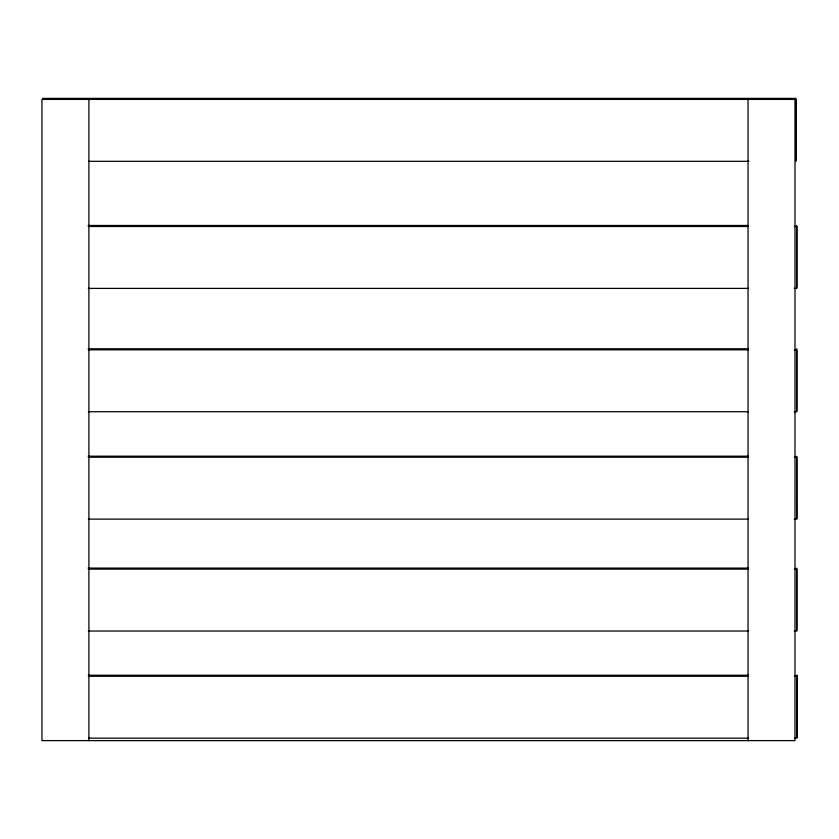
<?xml version="1.0" encoding="UTF-8"?>
<svg xmlns="http://www.w3.org/2000/svg" width="839" height="839" viewBox="0 0 839 839"><rect width="100%" height="100%" fill="white"/><g stroke="black" fill="none" stroke-linecap="round" stroke-linejoin="round"><path stroke-width="1.26" d="M42.747 98.383L795.833 98.383L795.792 160.291M88.787 161.308L748.902 161.308M795.991 161.308L796.043 99.401L41.95 99.401L41.95 740.617L794.994 740.617L794.994 99.401M88.147 225.471L748.262 225.471M796.662 225.471L796.714 287.378M88.357 226.488L748.472 226.488M794.302 226.488L796.924 226.488L796.872 288.396L794.302 288.396M88.357 288.396L748.472 288.396M88.147 348.804L748.262 348.804M796.662 348.804L796.714 410.711M88.357 349.821L748.472 349.821M794.302 349.821L796.924 349.821L796.872 411.729L794.302 411.729M88.357 411.729L748.472 411.729M88.147 456.196L748.262 456.196M796.662 456.196L796.714 518.103M88.357 457.213L748.472 457.213M794.302 457.213L796.924 457.213L796.924 519.121L794.302 519.121M88.357 519.121L748.472 519.121M88.147 568.108L748.262 568.108M796.662 568.108L796.714 630.016M88.357 569.125L748.472 569.125M794.302 569.125L796.924 569.125L796.872 631.033L794.302 631.033M88.357 631.033L748.472 631.033M88.273 675.248L748.388 675.248M88.483 676.265L748.598 676.265M794.376 676.265L797.05 676.265L796.998 738.173L794.376 738.173M88.483 738.173L748.598 738.173M748.042 99.401L748.042 740.617M88.903 99.401L88.903 740.617M796.84 675.248L796.788 737.156L796.84 675.248"/></g></svg>
